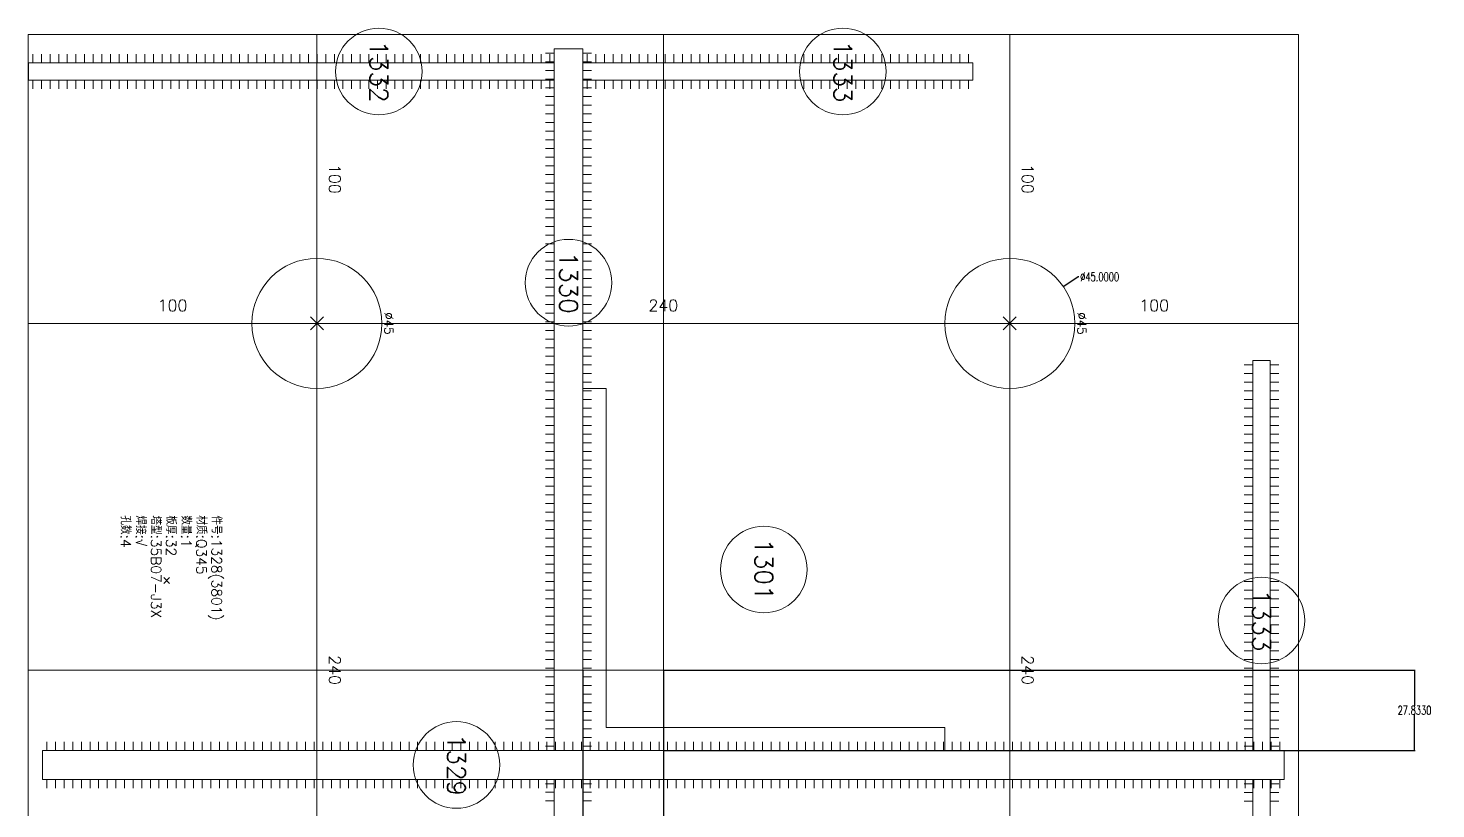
# Model space of a CAD drawing. Extents: x 442 to 930, y -85 to 442.
# Drawn here: x 442.2 to 929.7, y 172 to 442.2 of the extents above; entities that cross this region are included whole.
import ezdxf
from ezdxf.enums import TextEntityAlignment as Align

# ---------------------------------------------------------------- set-up
doc = ezdxf.new("R2010")
doc.units = 0
doc.header["$MEASUREMENT"] = 0
doc.layers.get('0').update_dxf_attribs({"linetype": 'CONTINUOUS', "lineweight": 25})
doc.layers.get('Defpoints').update_dxf_attribs({"linetype": 'CONTINUOUS'})
for name, color, linetype, lineweight in [('1', 7, 'CONTINUOUS', 25), ('2', 7, 'CONTINUOUS', 25), ('3', 7, 'CONTINUOUS', 25)]:
    doc.layers.add(name, color=color, linetype=linetype, lineweight=lineweight)
doc.styles.add('DimFont', font='simplex.shx', dxfattribs={"width": 0.8, "bigfont": 'gbhzfs.shx'})
doc.styles.get("Standard").update_dxf_attribs({"font": 'simplex.shx', "width": 0.7, "height": 3, "bigfont": 'gbhzfs.shx'})
doc.dimstyles.new('DHDxfDimStyleOpen30', dxfattribs={"dimtxt": 2.5, "dimasz": 2.5, "dimexe": 1.25, "dimexo": 0.625, "dimtad": 2, "dimtxsty": 'DimFont', "dimblk": 'OPEN30', "dimblk1": 'OPEN30', "dimblk2": 'OPEN30', "dimcen": 2.5, "dimadec": 0, "dimazin": 0, "dimtfac": 1, "dimtmove": 0, "dimatfit": 3, "dimfxl": 0, "dimarcsym": 0})

# ---------------------------------------------------------------- blocks, each defined once
blk = doc.blocks.new('*D6')
at = {"color": 0, "linetype": 'Continuous', "lineweight": -2}
for p, q in [((805.85, 356.13), (800.91, 352.77)), ((806.03, 356.13), (805.85, 356.13)), ((782.08, 340), (782.26, 340)), ((782.17, 339.91), (782.17, 340.09))]:
    blk.add_line(p, q, dxfattribs=at)
at = {"color": 0, "linetype": 'Continuous'}
blk.add_solid([(800.89, 352.79), (800.93, 352.74), (800.76, 352.67)], dxfattribs=at)
at = {"layer": 'Defpoints', "color": 0, "linetype": 'Continuous'}
for p in [(800.76, 352.67), (763.57, 327.33)]:
    blk.add_point(p, dxfattribs=at)
at = {"color": 0, "linetype": 'Continuous', "insert": (813.27, 356.13), "char_height": 3, "attachment_point": 5}
blk.add_mtext('\\A1;∅45.0000', dxfattribs=at)
blk = doc.blocks.new('*D7')
at = {"color": 0, "linetype": 'Continuous', "lineweight": -2}
for p, q in [((634.33, 219.94), (634.33, -83.36)), ((662.17, 219.94), (662.17, -83.36)), ((634.51, -83.18), (641.96, -83.18)), ((661.99, -83.18), (654.54, -83.18))]:
    blk.add_line(p, q, dxfattribs=at)
at = {"color": 0, "linetype": 'Continuous'}
for points in [[(634.51, -83.15), (634.51, -83.21), (634.33, -83.18)], [(661.99, -83.15), (661.99, -83.21), (662.17, -83.18)]]:
    blk.add_solid(points, dxfattribs=at)
at = {"layer": 'Defpoints', "color": 0, "linetype": 'Continuous'}
for p in [(634.33, 220), (662.17, 220), (662.17, -83.18)]:
    blk.add_point(p, dxfattribs=at)
at = {"color": 0, "linetype": 'Continuous', "insert": (648.25, -83.18), "char_height": 3, "attachment_point": 5}
blk.add_mtext('\\A1;27.8330', dxfattribs=at)
blk = doc.blocks.new('*D8')
at = {"color": 0, "linetype": 'Continuous', "lineweight": -2}
for p, q in [((662.23, 220), (922.52, 220)), ((922.34, 219.82), (922.34, 207.67)), ((922.34, 192.35), (922.34, 204.49)), ((662.23, 192.17), (922.52, 192.17))]:
    blk.add_line(p, q, dxfattribs=at)
at = {"color": 0, "linetype": 'Continuous'}
for points in [[(922.31, 219.82), (922.37, 219.82), (922.34, 220)], [(922.31, 192.35), (922.37, 192.35), (922.34, 192.17)]]:
    blk.add_solid(points, dxfattribs=at)
at = {"layer": 'Defpoints', "color": 0, "linetype": 'Continuous'}
for p in [(662.17, 220), (662.17, 192.17), (922.34, 192.17)]:
    blk.add_point(p, dxfattribs=at)
at = {"color": 0, "linetype": 'Continuous', "insert": (922.34, 206.08), "char_height": 3, "attachment_point": 5}
blk.add_mtext('\\A1;27.8330', dxfattribs=at)

msp = doc.modelspace()

# ---------------------------------------------------------------- linework, layer by layer
at = {"layer": '1', "color": 7, "linetype": 'Continuous', "lineweight": 18}
for p, q in [((882.16699, 440), (442.16699, 440)), ((442.16699, 440), (442.16699, 0)), ((882.16699, 0), (882.16699, 440))]:
    msp.add_line(p, q, dxfattribs=at)
at = {"layer": '1', "color": 1, "linetype": 'Continuous', "lineweight": 18}
for p, q in [((662.16699, 440), (662.16699, 0)), ((882.16699, 220), (442.16699, 220))]:
    msp.add_line(p, q, dxfattribs=at)
at = {"layer": '1', "color": 7, "linetype": 'Continuous', "lineweight": 13}
for p, q in [((539.91699, 342.25), (544.41699, 337.75)), ((539.91699, 337.75), (544.41699, 342.25)), ((779.91699, 342.25), (784.41699, 337.75)), ((779.91699, 337.75), (784.41699, 342.25))]:
    msp.add_line(p, q, dxfattribs=at)
for centre in [(542.16699, 340), (782.16699, 340)]:
    msp.add_circle(centre, 22.5, dxfattribs=at)
at = {"layer": '2', "color": 9, "linetype": 'Continuous', "lineweight": 13}
for p, q in [((542.16699, 0), (542.16699, 440)), ((782.16699, 0), (782.16699, 440)), ((442.16699, 340), (882.16699, 340))]:
    msp.add_line(p, q, dxfattribs=at)
at = {"layer": '2', "color": 7, "linetype": 'Continuous', "lineweight": 13}
for p, q in [((491.16699, 250), (489.16699, 252)), ((491.16699, 252), (489.16699, 250))]:
    msp.add_line(p, q, dxfattribs=at)
msp.add_circle((490.16699, 251), 0.1, dxfattribs=at)
at = {"layer": '3', "color": 7, "linetype": 'Continuous', "lineweight": 13}
for p, q in [((443.80132, 430.16699), (443.80132, 433.16699)), ((446.78493, 430.16699), (446.78493, 433.16699)), ((449.76853, 430.16699), (449.76853, 433.16699)), ((452.75214, 430.16699), (452.75214, 433.16699)), ((455.73575, 430.16699), (455.73575, 433.16699)), ((458.71935, 430.16699), (458.71935, 433.16699)), ((461.70296, 430.16699), (461.70296, 433.16699)), ((464.68657, 430.16699), (464.68657, 433.16699)), ((467.67017, 430.16699), (467.67017, 433.16699)), ((470.65378, 430.16699), (470.65378, 433.16699)), ((473.63739, 430.16699), (473.63739, 433.16699)), ((476.62099, 430.16699), (476.62099, 433.16699)), ((479.6046, 430.16699), (479.6046, 433.16699)), ((482.58821, 430.16699), (482.58821, 433.16699)), ((485.57181, 430.16699), (485.57181, 433.16699)), ((488.55542, 430.16699), (488.55542, 433.16699)), ((491.53903, 430.16699), (491.53903, 433.16699)), ((494.52263, 430.16699), (494.52263, 433.16699)), ((497.50624, 430.16699), (497.50624, 433.16699)), ((500.48984, 430.16699), (500.48984, 433.16699)), ((503.47345, 430.16699), (503.47345, 433.16699)), ((506.45706, 430.16699), (506.45706, 433.16699)), ((509.44066, 430.16699), (509.44066, 433.16699)), ((512.42427, 430.16699), (512.42427, 433.16699)), ((515.40788, 430.16699), (515.40788, 433.16699)), ((518.39148, 430.16699), (518.39148, 433.16699)), ((521.37509, 430.16699), (521.37509, 433.16699)), ((524.3587, 430.16699), (524.3587, 433.16699)), ((527.3423, 430.16699), (527.3423, 433.16699)), ((530.32591, 430.16699), (530.32591, 433.16699)), ((533.30952, 430.16699), (533.30952, 433.16699)), ((536.29312, 430.16699), (536.29312, 433.16699)), ((539.27673, 430.16699), (539.27673, 433.16699)), ((542.26034, 430.16699), (542.26034, 433.16699)), ((545.24394, 430.16699), (545.24394, 433.16699)), ((548.22755, 430.16699), (548.22755, 433.16699)), ((551.21116, 430.16699), (551.21116, 433.16699)), ((554.19476, 430.16699), (554.19476, 433.16699)), ((557.17837, 430.16699), (557.17837, 433.16699)), ((560.16198, 430.16699), (560.16198, 433.16699)), ((563.14558, 430.16699), (563.14558, 433.16699)), ((566.12919, 430.16699), (566.12919, 433.16699)), ((569.1128, 430.16699), (569.1128, 433.16699)), ((572.0964, 430.16699), (572.0964, 433.16699)), ((575.08001, 430.16699), (575.08001, 433.16699)), ((578.06362, 430.16699), (578.06362, 433.16699)), ((581.04722, 430.16699), (581.04722, 433.16699)), ((584.03083, 430.16699), (584.03083, 433.16699)), ((587.01444, 430.16699), (587.01444, 433.16699)), ((589.99804, 430.16699), (589.99804, 433.16699)), ((592.98165, 430.16699), (592.98165, 433.16699)), ((595.96525, 430.16699), (595.96525, 433.16699)), ((598.94886, 430.16699), (598.94886, 433.16699)), ((601.93247, 430.16699), (601.93247, 433.16699)), ((604.91607, 430.16699), (604.91607, 433.16699)), ((607.89968, 430.16699), (607.89968, 433.16699)), ((610.88329, 430.16699), (610.88329, 433.16699)), ((613.86689, 430.16699), (613.86689, 433.16699)), ((616.8505, 430.16699), (616.8505, 433.16699)), ((619.83411, 430.16699), (619.83411, 433.16699)), ((624.33399, 433.50133), (621.33399, 433.50133)), ((624.33399, 430.504), (621.33399, 430.504)), ((622.81771, 430.16699), (622.81771, 433.16699)), ((634.33399, 433.50133), (637.33399, 433.50133)), ((634.33399, 430.504), (637.33399, 430.504)), ((635.83399, 430.16699), (635.83399, 433.16699)), ((638.83399, 430.16699), (638.83399, 433.16699)), ((641.83399, 430.16699), (641.83399, 433.16699)), ((644.83399, 430.16699), (644.83399, 433.16699)), ((647.83399, 430.16699), (647.83399, 433.16699)), ((650.83399, 430.16699), (650.83399, 433.16699)), ((653.83399, 430.16699), (653.83399, 433.16699)), ((656.83399, 430.16699), (656.83399, 433.16699)), ((659.83399, 430.16699), (659.83399, 433.16699)), ((662.83399, 430.16699), (662.83399, 433.16699)), ((665.83399, 430.16699), (665.83399, 433.16699)), ((668.83399, 430.16699), (668.83399, 433.16699)), ((671.83399, 430.16699), (671.83399, 433.16699)), ((674.83399, 430.16699), (674.83399, 433.16699)), ((677.83399, 430.16699), (677.83399, 433.16699)), ((680.83399, 430.16699), (680.83399, 433.16699)), ((683.83399, 430.16699), (683.83399, 433.16699)), ((686.83399, 430.16699), (686.83399, 433.16699)), ((689.83399, 430.16699), (689.83399, 433.16699)), ((692.83399, 430.16699), (692.83399, 433.16699)), ((695.83399, 430.16699), (695.83399, 433.16699)), ((698.83399, 430.16699), (698.83399, 433.16699)), ((701.83399, 430.16699), (701.83399, 433.16699)), ((704.83399, 430.16699), (704.83399, 433.16699)), ((707.83399, 430.16699), (707.83399, 433.16699)), ((710.83399, 430.16699), (710.83399, 433.16699)), ((713.83399, 430.16699), (713.83399, 433.16699)), ((716.83399, 430.16699), (716.83399, 433.16699)), ((719.83399, 430.16699), (719.83399, 433.16699)), ((722.83399, 430.16699), (722.83399, 433.16699)), ((725.83399, 430.16699), (725.83399, 433.16699)), ((728.83399, 430.16699), (728.83399, 433.16699)), ((731.83399, 430.16699), (731.83399, 433.16699)), ((734.83399, 430.16699), (734.83399, 433.16699)), ((737.83399, 430.16699), (737.83399, 433.16699)), ((740.83399, 430.16699), (740.83399, 433.16699)), ((743.83399, 430.16699), (743.83399, 433.16699)), ((746.83399, 430.16699), (746.83399, 433.16699)), ((749.83399, 430.16699), (749.83399, 433.16699)), ((752.83399, 430.16699), (752.83399, 433.16699)), ((755.83399, 430.16699), (755.83399, 433.16699)), ((758.83399, 430.16699), (758.83399, 433.16699)), ((761.83399, 430.16699), (761.83399, 433.16699)), ((764.83399, 430.16699), (764.83399, 433.16699)), ((767.83399, 430.16699), (767.83399, 433.16699)), ((624.33399, 427.50666), (621.33399, 427.50666)), ((624.33399, 424.50933), (621.33399, 424.50933)), ((634.33399, 427.50666), (637.33399, 427.50666)), ((634.33399, 424.50933), (637.33399, 424.50933)), ((443.80132, 424.16699), (443.80132, 421.16699)), ((446.78493, 424.16699), (446.78493, 421.16699)), ((449.76853, 424.16699), (449.76853, 421.16699)), ((452.75214, 424.16699), (452.75214, 421.16699)), ((455.73575, 424.16699), (455.73575, 421.16699)), ((458.71935, 424.16699), (458.71935, 421.16699)), ((461.70296, 424.16699), (461.70296, 421.16699)), ((464.68657, 424.16699), (464.68657, 421.16699)), ((467.67017, 424.16699), (467.67017, 421.16699)), ((470.65378, 424.16699), (470.65378, 421.16699)), ((473.63739, 424.16699), (473.63739, 421.16699)), ((476.62099, 424.16699), (476.62099, 421.16699)), ((479.6046, 424.16699), (479.6046, 421.16699)), ((482.58821, 424.16699), (482.58821, 421.16699)), ((485.57181, 424.16699), (485.57181, 421.16699)), ((488.55542, 424.16699), (488.55542, 421.16699)), ((491.53903, 424.16699), (491.53903, 421.16699)), ((494.52263, 424.16699), (494.52263, 421.16699)), ((497.50624, 424.16699), (497.50624, 421.16699)), ((500.48984, 424.16699), (500.48984, 421.16699)), ((503.47345, 424.16699), (503.47345, 421.16699)), ((506.45706, 424.16699), (506.45706, 421.16699)), ((509.44066, 424.16699), (509.44066, 421.16699)), ((512.42427, 424.16699), (512.42427, 421.16699)), ((515.40788, 424.16699), (515.40788, 421.16699)), ((518.39148, 424.16699), (518.39148, 421.16699)), ((521.37509, 424.16699), (521.37509, 421.16699)), ((524.3587, 424.16699), (524.3587, 421.16699)), ((527.3423, 424.16699), (527.3423, 421.16699)), ((530.32591, 424.16699), (530.32591, 421.16699)), ((533.30952, 424.16699), (533.30952, 421.16699)), ((536.29312, 424.16699), (536.29312, 421.16699)), ((539.27673, 424.16699), (539.27673, 421.16699)), ((542.26034, 424.16699), (542.26034, 421.16699)), ((545.24394, 424.16699), (545.24394, 421.16699)), ((548.22755, 424.16699), (548.22755, 421.16699)), ((551.21116, 424.16699), (551.21116, 421.16699)), ((554.19476, 424.16699), (554.19476, 421.16699)), ((557.17837, 424.16699), (557.17837, 421.16699)), ((560.16198, 424.16699), (560.16198, 421.16699)), ((563.14558, 424.16699), (563.14558, 421.16699)), ((566.12919, 424.16699), (566.12919, 421.16699)), ((569.1128, 424.16699), (569.1128, 421.16699)), ((572.0964, 424.16699), (572.0964, 421.16699)), ((575.08001, 424.16699), (575.08001, 421.16699)), ((578.06362, 424.16699), (578.06362, 421.16699)), ((581.04722, 424.16699), (581.04722, 421.16699)), ((584.03083, 424.16699), (584.03083, 421.16699)), ((587.01444, 424.16699), (587.01444, 421.16699)), ((589.99804, 424.16699), (589.99804, 421.16699)), ((592.98165, 424.16699), (592.98165, 421.16699)), ((595.96525, 424.16699), (595.96525, 421.16699)), ((598.94886, 424.16699), (598.94886, 421.16699)), ((601.93247, 424.16699), (601.93247, 421.16699)), ((604.91607, 424.16699), (604.91607, 421.16699)), ((607.89968, 424.16699), (607.89968, 421.16699)), ((610.88329, 424.16699), (610.88329, 421.16699)), ((613.86689, 424.16699), (613.86689, 421.16699)), ((616.8505, 424.16699), (616.8505, 421.16699)), ((619.83411, 424.16699), (619.83411, 421.16699)), ((624.33399, 421.51199), (621.33399, 421.51199)), ((622.81771, 424.16699), (622.81771, 421.16699)), ((634.33399, 421.51199), (637.33399, 421.51199)), ((635.83399, 424.16699), (635.83399, 421.16699)), ((638.83399, 424.16699), (638.83399, 421.16699)), ((641.83399, 424.16699), (641.83399, 421.16699)), ((644.83399, 424.16699), (644.83399, 421.16699)), ((647.83399, 424.16699), (647.83399, 421.16699)), ((650.83399, 424.16699), (650.83399, 421.16699)), ((653.83399, 424.16699), (653.83399, 421.16699)), ((656.83399, 424.16699), (656.83399, 421.16699)), ((659.83399, 424.16699), (659.83399, 421.16699)), ((662.83399, 424.16699), (662.83399, 421.16699)), ((665.83399, 424.16699), (665.83399, 421.16699)), ((668.83399, 424.16699), (668.83399, 421.16699)), ((671.83399, 424.16699), (671.83399, 421.16699)), ((674.83399, 424.16699), (674.83399, 421.16699)), ((677.83399, 424.16699), (677.83399, 421.16699)), ((680.83399, 424.16699), (680.83399, 421.16699)), ((683.83399, 424.16699), (683.83399, 421.16699)), ((686.83399, 424.16699), (686.83399, 421.16699)), ((689.83399, 424.16699), (689.83399, 421.16699)), ((692.83399, 424.16699), (692.83399, 421.16699)), ((695.83399, 424.16699), (695.83399, 421.16699)), ((698.83399, 424.16699), (698.83399, 421.16699)), ((701.83399, 424.16699), (701.83399, 421.16699)), ((704.83399, 424.16699), (704.83399, 421.16699)), ((707.83399, 424.16699), (707.83399, 421.16699)), ((710.83399, 424.16699), (710.83399, 421.16699)), ((713.83399, 424.16699), (713.83399, 421.16699)), ((716.83399, 424.16699), (716.83399, 421.16699)), ((719.83399, 424.16699), (719.83399, 421.16699)), ((722.83399, 424.16699), (722.83399, 421.16699)), ((725.83399, 424.16699), (725.83399, 421.16699)), ((728.83399, 424.16699), (728.83399, 421.16699)), ((731.83399, 424.16699), (731.83399, 421.16699)), ((734.83399, 424.16699), (734.83399, 421.16699)), ((737.83399, 424.16699), (737.83399, 421.16699)), ((740.83399, 424.16699), (740.83399, 421.16699)), ((743.83399, 424.16699), (743.83399, 421.16699)), ((746.83399, 424.16699), (746.83399, 421.16699)), ((749.83399, 424.16699), (749.83399, 421.16699)), ((752.83399, 424.16699), (752.83399, 421.16699)), ((755.83399, 424.16699), (755.83399, 421.16699)), ((758.83399, 424.16699), (758.83399, 421.16699)), ((761.83399, 424.16699), (761.83399, 421.16699)), ((764.83399, 424.16699), (764.83399, 421.16699)), ((767.83399, 424.16699), (767.83399, 421.16699)), ((624.33399, 418.51466), (621.33399, 418.51466)), ((624.33399, 415.51732), (621.33399, 415.51732)), ((634.33399, 418.51466), (637.33399, 418.51466)), ((634.33399, 415.51732), (637.33399, 415.51732)), ((624.33399, 412.51999), (621.33399, 412.51999)), ((634.33399, 412.51999), (637.33399, 412.51999)), ((624.33399, 409.52265), (621.33399, 409.52265)), ((624.33399, 406.52532), (621.33399, 406.52532)), ((634.33399, 409.52265), (637.33399, 409.52265)), ((634.33399, 406.52532), (637.33399, 406.52532)), ((624.33399, 403.52798), (621.33399, 403.52798)), ((624.33399, 400.53065), (621.33399, 400.53065)), ((634.33399, 403.52798), (637.33399, 403.52798)), ((634.33399, 400.53065), (637.33399, 400.53065)), ((624.33399, 397.53331), (621.33399, 397.53331)), ((634.33399, 397.53331), (637.33399, 397.53331)), ((624.33399, 394.53598), (621.33399, 394.53598)), ((624.33399, 391.53864), (621.33399, 391.53864)), ((634.33399, 394.53598), (637.33399, 394.53598)), ((634.33399, 391.53864), (637.33399, 391.53864)), ((624.33399, 388.54131), (621.33399, 388.54131)), ((624.33399, 385.54397), (621.33399, 385.54397)), ((634.33399, 388.54131), (637.33399, 388.54131)), ((634.33399, 385.54397), (637.33399, 385.54397)), ((624.33399, 382.54664), (621.33399, 382.54664)), ((634.33399, 382.54664), (637.33399, 382.54664)), ((624.33399, 379.54931), (621.33399, 379.54931)), ((624.33399, 376.55197), (621.33399, 376.55197)), ((634.33399, 379.54931), (637.33399, 379.54931)), ((634.33399, 376.55197), (637.33399, 376.55197)), ((624.33399, 373.55464), (621.33399, 373.55464)), ((624.33399, 370.5573), (621.33399, 370.5573)), ((634.33399, 373.55464), (637.33399, 373.55464)), ((634.33399, 370.5573), (637.33399, 370.5573)), ((624.33399, 367.55997), (621.33399, 367.55997)), ((634.33399, 367.55997), (637.33399, 367.55997)), ((624.33399, 364.56263), (621.33399, 364.56263)), ((624.33399, 361.5653), (621.33399, 361.5653)), ((634.33399, 364.56263), (637.33399, 364.56263)), ((634.33399, 361.5653), (637.33399, 361.5653)), ((624.33399, 358.56796), (621.33399, 358.56796)), ((634.33399, 358.56796), (637.33399, 358.56796)), ((624.33399, 355.57063), (621.33399, 355.57063)), ((624.33399, 352.57329), (621.33399, 352.57329)), ((634.33399, 355.57063), (637.33399, 355.57063)), ((634.33399, 352.57329), (637.33399, 352.57329)), ((624.33399, 349.57596), (621.33399, 349.57596)), ((624.33399, 346.57862), (621.33399, 346.57862)), ((634.33399, 349.57596), (637.33399, 349.57596)), ((634.33399, 346.57862), (637.33399, 346.57862)), ((624.33399, 343.58129), (621.33399, 343.58129)), ((634.33399, 343.58129), (637.33399, 343.58129)), ((624.33399, 340.58395), (621.33399, 340.58395)), ((624.33399, 337.58662), (621.33399, 337.58662)), ((634.33399, 340.58395), (637.33399, 340.58395)), ((634.33399, 337.58662), (637.33399, 337.58662)), ((624.33399, 334.58928), (621.33399, 334.58928)), ((624.33399, 331.59195), (621.33399, 331.59195)), ((634.33399, 334.58928), (637.33399, 334.58928)), ((634.33399, 331.59195), (637.33399, 331.59195)), ((624.33399, 328.59461), (621.33399, 328.59461)), ((634.33399, 328.59461), (637.33399, 328.59461)), ((624.33399, 325.59728), (621.33399, 325.59728)), ((624.33399, 322.59994), (621.33399, 322.59994)), ((634.33399, 325.59728), (637.33399, 325.59728)), ((634.33399, 322.59994), (637.33399, 322.59994)), ((866.33399, 325.66699), (863.33399, 325.66699)), ((866.33399, 322.66699), (863.33399, 322.66699)), ((872.33399, 325.66699), (875.33399, 325.66699)), ((872.33399, 322.66699), (875.33399, 322.66699)), ((624.33399, 319.60261), (621.33399, 319.60261)), ((634.33399, 319.60261), (637.33399, 319.60261)), ((866.33399, 319.66699), (863.33399, 319.66699)), ((872.33399, 319.66699), (875.33399, 319.66699)), ((624.33399, 316.60527), (621.33399, 316.60527)), ((624.33399, 313.60794), (621.33399, 313.60794)), ((634.33399, 316.60527), (637.33399, 316.60527)), ((634.33399, 313.60794), (637.33399, 313.60794)), ((866.33399, 316.66699), (863.33399, 316.66699)), ((866.33399, 313.66699), (863.33399, 313.66699)), ((872.33399, 316.66699), (875.33399, 316.66699)), ((872.33399, 313.66699), (875.33399, 313.66699)), ((624.33399, 310.6106), (621.33399, 310.6106)), ((624.33399, 307.61327), (621.33399, 307.61327)), ((634.33399, 310.6106), (637.33399, 310.6106)), ((634.33399, 307.61327), (637.33399, 307.61327)), ((866.33399, 310.66699), (863.33399, 310.66699)), ((866.33399, 307.66699), (863.33399, 307.66699)), ((872.33399, 310.66699), (875.33399, 310.66699)), ((872.33399, 307.66699), (875.33399, 307.66699)), ((624.33399, 304.61593), (621.33399, 304.61593)), ((634.33399, 304.61593), (637.33399, 304.61593)), ((866.33399, 304.66699), (863.33399, 304.66699)), ((872.33399, 304.66699), (875.33399, 304.66699)), ((624.33399, 301.6186), (621.33399, 301.6186)), ((624.33399, 298.62126), (621.33399, 298.62126)), ((634.33399, 301.6186), (637.33399, 301.6186)), ((634.33399, 298.62126), (637.33399, 298.62126)), ((866.33399, 301.66699), (863.33399, 301.66699)), ((866.33399, 298.66699), (863.33399, 298.66699)), ((872.33399, 301.66699), (875.33399, 301.66699)), ((872.33399, 298.66699), (875.33399, 298.66699)), ((624.33399, 295.62393), (621.33399, 295.62393)), ((624.33399, 292.62659), (621.33399, 292.62659)), ((634.33399, 295.62393), (637.33399, 295.62393)), ((634.33399, 292.62659), (637.33399, 292.62659)), ((866.33399, 295.66699), (863.33399, 295.66699)), ((866.33399, 292.66699), (863.33399, 292.66699)), ((872.33399, 295.66699), (875.33399, 295.66699)), ((872.33399, 292.66699), (875.33399, 292.66699)), ((624.33399, 289.62926), (621.33399, 289.62926)), ((634.33399, 289.62926), (637.33399, 289.62926)), ((866.33399, 289.66699), (863.33399, 289.66699)), ((872.33399, 289.66699), (875.33399, 289.66699)), ((624.33399, 286.63192), (621.33399, 286.63192)), ((624.33399, 283.63459), (621.33399, 283.63459)), ((634.33399, 286.63192), (637.33399, 286.63192)), ((634.33399, 283.63459), (637.33399, 283.63459)), ((866.33399, 286.66699), (863.33399, 286.66699)), ((866.33399, 283.66699), (863.33399, 283.66699)), ((872.33399, 286.66699), (875.33399, 286.66699)), ((872.33399, 283.66699), (875.33399, 283.66699)), ((624.33399, 280.63726), (621.33399, 280.63726)), ((634.33399, 280.63726), (637.33399, 280.63726)), ((866.33399, 280.66699), (863.33399, 280.66699)), ((872.33399, 280.66699), (875.33399, 280.66699)), ((624.33399, 277.63992), (621.33399, 277.63992)), ((624.33399, 274.64259), (621.33399, 274.64259)), ((634.33399, 277.63992), (637.33399, 277.63992)), ((634.33399, 274.64259), (637.33399, 274.64259)), ((866.33399, 277.66699), (863.33399, 277.66699)), ((866.33399, 274.66699), (863.33399, 274.66699)), ((872.33399, 277.66699), (875.33399, 277.66699)), ((872.33399, 274.66699), (875.33399, 274.66699)), ((624.33399, 271.64525), (621.33399, 271.64525)), ((624.33399, 268.64792), (621.33399, 268.64792)), ((634.33399, 271.64525), (637.33399, 271.64525)), ((634.33399, 268.64792), (637.33399, 268.64792)), ((866.33399, 271.66699), (863.33399, 271.66699)), ((866.33399, 268.66699), (863.33399, 268.66699)), ((872.33399, 271.66699), (875.33399, 271.66699)), ((872.33399, 268.66699), (875.33399, 268.66699)), ((624.33399, 265.65058), (621.33399, 265.65058)), ((634.33399, 265.65058), (637.33399, 265.65058)), ((866.33399, 265.66699), (863.33399, 265.66699)), ((872.33399, 265.66699), (875.33399, 265.66699)), ((624.33399, 262.65325), (621.33399, 262.65325)), ((624.33399, 259.65591), (621.33399, 259.65591)), ((634.33399, 262.65325), (637.33399, 262.65325)), ((634.33399, 259.65591), (637.33399, 259.65591)), ((866.33399, 262.66699), (863.33399, 262.66699)), ((866.33399, 259.66699), (863.33399, 259.66699)), ((872.33399, 262.66699), (875.33399, 262.66699)), ((872.33399, 259.66699), (875.33399, 259.66699)), ((624.33399, 256.65858), (621.33399, 256.65858)), ((624.33399, 253.66124), (621.33399, 253.66124)), ((634.33399, 256.65858), (637.33399, 256.65858)), ((634.33399, 253.66124), (637.33399, 253.66124)), ((866.33399, 256.66699), (863.33399, 256.66699)), ((866.33399, 253.66699), (863.33399, 253.66699)), ((872.33399, 256.66699), (875.33399, 256.66699)), ((872.33399, 253.66699), (875.33399, 253.66699)), ((624.33399, 250.66391), (621.33399, 250.66391)), ((634.33399, 250.66391), (637.33399, 250.66391)), ((866.33399, 250.66699), (863.33399, 250.66699)), ((872.33399, 250.66699), (875.33399, 250.66699)), ((624.33399, 247.66657), (621.33399, 247.66657)), ((624.33399, 244.66924), (621.33399, 244.66924)), ((634.33399, 247.66657), (637.33399, 247.66657)), ((634.33399, 244.66924), (637.33399, 244.66924)), ((866.33399, 247.66699), (863.33399, 247.66699)), ((866.33399, 244.66699), (863.33399, 244.66699)), ((872.33399, 247.66699), (875.33399, 247.66699)), ((872.33399, 244.66699), (875.33399, 244.66699)), ((624.33399, 241.6719), (621.33399, 241.6719)), ((634.33399, 241.6719), (637.33399, 241.6719)), ((866.33399, 241.66699), (863.33399, 241.66699)), ((872.33399, 241.66699), (875.33399, 241.66699)), ((624.33399, 238.67457), (621.33399, 238.67457)), ((624.33399, 235.67723), (621.33399, 235.67723)), ((634.33399, 238.67457), (637.33399, 238.67457)), ((634.33399, 235.67723), (637.33399, 235.67723)), ((866.33399, 238.66699), (863.33399, 238.66699)), ((866.33399, 235.66699), (863.33399, 235.66699)), ((872.33399, 238.66699), (875.33399, 238.66699)), ((872.33399, 235.66699), (875.33399, 235.66699)), ((624.33399, 232.6799), (621.33399, 232.6799)), ((624.33399, 229.68256), (621.33399, 229.68256)), ((634.33399, 232.6799), (637.33399, 232.6799)), ((634.33399, 229.68256), (637.33399, 229.68256)), ((866.33399, 232.66699), (863.33399, 232.66699)), ((866.33399, 229.66699), (863.33399, 229.66699)), ((872.33399, 232.66699), (875.33399, 232.66699)), ((872.33399, 229.66699), (875.33399, 229.66699)), ((624.33399, 226.68523), (621.33399, 226.68523)), ((634.33399, 226.68523), (637.33399, 226.68523)), ((866.33399, 226.66699), (863.33399, 226.66699)), ((872.33399, 226.66699), (875.33399, 226.66699)), ((624.33399, 223.68789), (621.33399, 223.68789)), ((624.33399, 220.69056), (621.33399, 220.69056)), ((634.33399, 223.68789), (637.33399, 223.68789)), ((634.33399, 220.69056), (637.33399, 220.69056)), ((866.33399, 223.66699), (863.33399, 223.66699)), ((866.33399, 220.66699), (863.33399, 220.66699)), ((872.33399, 223.66699), (875.33399, 223.66699)), ((872.33399, 220.66699), (875.33399, 220.66699)), ((624.33399, 217.69322), (621.33399, 217.69322)), ((624.33399, 214.69589), (621.33399, 214.69589)), ((634.33399, 217.69322), (637.33399, 217.69322)), ((634.33399, 214.69589), (637.33399, 214.69589)), ((866.33399, 217.66699), (863.33399, 217.66699)), ((866.33399, 214.66699), (863.33399, 214.66699)), ((872.33399, 217.66699), (875.33399, 217.66699)), ((872.33399, 214.66699), (875.33399, 214.66699)), ((624.33399, 211.69855), (621.33399, 211.69855)), ((634.33399, 211.69855), (637.33399, 211.69855)), ((866.33399, 211.66699), (863.33399, 211.66699)), ((872.33399, 211.66699), (875.33399, 211.66699)), ((624.33399, 208.70122), (621.33399, 208.70122)), ((624.33399, 205.70388), (621.33399, 205.70388)), ((634.33399, 208.70122), (637.33399, 208.70122)), ((634.33399, 205.70388), (637.33399, 205.70388)), ((866.33399, 208.66699), (863.33399, 208.66699)), ((866.33399, 205.66699), (863.33399, 205.66699)), ((872.33399, 208.66699), (875.33399, 208.66699)), ((872.33399, 205.66699), (875.33399, 205.66699)), ((624.33399, 202.70655), (621.33399, 202.70655)), ((634.33399, 202.70655), (637.33399, 202.70655)), ((866.33399, 202.66699), (863.33399, 202.66699)), ((872.33399, 202.66699), (875.33399, 202.66699)), ((448.66005, 192.16699), (448.66005, 195.16699)), ((451.64616, 192.16699), (451.64616, 195.16699)), ((454.63227, 192.16699), (454.63227, 195.16699)), ((457.61838, 192.16699), (457.61838, 195.16699)), ((460.60449, 192.16699), (460.60449, 195.16699)), ((463.59061, 192.16699), (463.59061, 195.16699)), ((466.57672, 192.16699), (466.57672, 195.16699)), ((469.56283, 192.16699), (469.56283, 195.16699)), ((472.54894, 192.16699), (472.54894, 195.16699)), ((475.53505, 192.16699), (475.53505, 195.16699)), ((478.52116, 192.16699), (478.52116, 195.16699)), ((481.50727, 192.16699), (481.50727, 195.16699)), ((484.49338, 192.16699), (484.49338, 195.16699)), ((487.47949, 192.16699), (487.47949, 195.16699)), ((490.46561, 192.16699), (490.46561, 195.16699)), ((493.45172, 192.16699), (493.45172, 195.16699)), ((496.43783, 192.16699), (496.43783, 195.16699)), ((499.42394, 192.16699), (499.42394, 195.16699)), ((502.41005, 192.16699), (502.41005, 195.16699)), ((505.39616, 192.16699), (505.39616, 195.16699)), ((508.38227, 192.16699), (508.38227, 195.16699)), ((511.36838, 192.16699), (511.36838, 195.16699)), ((514.35449, 192.16699), (514.35449, 195.16699)), ((517.34061, 192.16699), (517.34061, 195.16699)), ((520.32672, 192.16699), (520.32672, 195.16699)), ((523.31283, 192.16699), (523.31283, 195.16699)), ((526.29894, 192.16699), (526.29894, 195.16699)), ((529.28505, 192.16699), (529.28505, 195.16699)), ((532.27116, 192.16699), (532.27116, 195.16699)), ((535.25727, 192.16699), (535.25727, 195.16699)), ((538.24338, 192.16699), (538.24338, 195.16699)), ((541.22949, 192.16699), (541.22949, 195.16699)), ((544.21561, 192.16699), (544.21561, 195.16699)), ((547.20172, 192.16699), (547.20172, 195.16699)), ((550.18783, 192.16699), (550.18783, 195.16699)), ((553.17394, 192.16699), (553.17394, 195.16699)), ((556.16005, 192.16699), (556.16005, 195.16699)), ((559.14616, 192.16699), (559.14616, 195.16699)), ((562.13227, 192.16699), (562.13227, 195.16699)), ((565.11838, 192.16699), (565.11838, 195.16699)), ((568.10449, 192.16699), (568.10449, 195.16699)), ((571.09061, 192.16699), (571.09061, 195.16699)), ((574.07672, 192.16699), (574.07672, 195.16699)), ((577.06283, 192.16699), (577.06283, 195.16699)), ((580.04894, 192.16699), (580.04894, 195.16699)), ((583.03505, 192.16699), (583.03505, 195.16699)), ((586.02116, 192.16699), (586.02116, 195.16699)), ((589.00727, 192.16699), (589.00727, 195.16699)), ((591.99338, 192.16699), (591.99338, 195.16699)), ((594.97949, 192.16699), (594.97949, 195.16699)), ((597.96561, 192.16699), (597.96561, 195.16699)), ((600.95172, 192.16699), (600.95172, 195.16699)), ((603.93783, 192.16699), (603.93783, 195.16699)), ((606.92394, 192.16699), (606.92394, 195.16699)), ((609.91005, 192.16699), (609.91005, 195.16699)), ((612.89616, 192.16699), (612.89616, 195.16699)), ((615.88227, 192.16699), (615.88227, 195.16699)), ((618.86838, 192.16699), (618.86838, 195.16699)), ((624.33399, 199.70921), (621.33399, 199.70921)), ((624.33399, 196.71188), (621.33399, 196.71188)), ((621.85449, 192.16699), (621.85449, 195.16699)), ((624.84061, 192.16699), (624.84061, 195.16699)), ((627.82672, 192.16699), (627.82672, 195.16699)), ((630.81283, 192.16699), (630.81283, 195.16699)), ((633.79894, 192.16699), (633.79894, 195.16699)), ((634.33399, 199.70921), (637.33399, 199.70921)), ((634.33399, 196.71188), (637.33399, 196.71188)), ((636.78505, 192.16699), (636.78505, 195.16699)), ((639.77116, 192.16699), (639.77116, 195.16699)), ((642.75727, 192.16699), (642.75727, 195.16699)), ((645.74338, 192.16699), (645.74338, 195.16699)), ((648.72949, 192.16699), (648.72949, 195.16699)), ((651.71561, 192.16699), (651.71561, 195.16699)), ((654.70172, 192.16699), (654.70172, 195.16699)), ((657.68783, 192.16699), (657.68783, 195.16699)), ((660.67394, 192.16699), (660.67394, 195.16699)), ((663.66005, 192.16699), (663.66005, 195.16699)), ((666.64616, 192.16699), (666.64616, 195.16699)), ((669.63227, 192.16699), (669.63227, 195.16699)), ((672.61838, 192.16699), (672.61838, 195.16699)), ((675.60449, 192.16699), (675.60449, 195.16699)), ((678.59061, 192.16699), (678.59061, 195.16699)), ((681.57672, 192.16699), (681.57672, 195.16699)), ((684.56283, 192.16699), (684.56283, 195.16699)), ((687.54894, 192.16699), (687.54894, 195.16699)), ((690.53505, 192.16699), (690.53505, 195.16699)), ((693.52116, 192.16699), (693.52116, 195.16699)), ((696.50727, 192.16699), (696.50727, 195.16699)), ((699.49338, 192.16699), (699.49338, 195.16699)), ((702.47949, 192.16699), (702.47949, 195.16699)), ((705.46561, 192.16699), (705.46561, 195.16699)), ((708.45172, 192.16699), (708.45172, 195.16699)), ((711.43783, 192.16699), (711.43783, 195.16699)), ((714.42394, 192.16699), (714.42394, 195.16699)), ((717.41005, 192.16699), (717.41005, 195.16699)), ((720.39616, 192.16699), (720.39616, 195.16699)), ((723.38227, 192.16699), (723.38227, 195.16699)), ((726.36838, 192.16699), (726.36838, 195.16699)), ((729.35449, 192.16699), (729.35449, 195.16699)), ((732.34061, 192.16699), (732.34061, 195.16699)), ((735.32672, 192.16699), (735.32672, 195.16699)), ((738.31283, 192.16699), (738.31283, 195.16699)), ((741.29894, 192.16699), (741.29894, 195.16699)), ((744.28505, 192.16699), (744.28505, 195.16699)), ((747.27116, 192.16699), (747.27116, 195.16699)), ((750.25727, 192.16699), (750.25727, 195.16699)), ((753.24338, 192.16699), (753.24338, 195.16699)), ((756.22949, 192.16699), (756.22949, 195.16699)), ((759.21561, 192.16699), (759.21561, 195.16699)), ((762.20172, 192.16699), (762.20172, 195.16699)), ((765.18783, 192.16699), (765.18783, 195.16699)), ((768.17394, 192.16699), (768.17394, 195.16699)), ((771.16005, 192.16699), (771.16005, 195.16699)), ((774.14616, 192.16699), (774.14616, 195.16699)), ((777.13227, 192.16699), (777.13227, 195.16699)), ((780.11838, 192.16699), (780.11838, 195.16699)), ((783.10449, 192.16699), (783.10449, 195.16699)), ((786.09061, 192.16699), (786.09061, 195.16699)), ((789.07672, 192.16699), (789.07672, 195.16699)), ((792.06283, 192.16699), (792.06283, 195.16699)), ((795.04894, 192.16699), (795.04894, 195.16699)), ((798.03505, 192.16699), (798.03505, 195.16699)), ((801.02116, 192.16699), (801.02116, 195.16699)), ((804.00727, 192.16699), (804.00727, 195.16699)), ((806.99338, 192.16699), (806.99338, 195.16699)), ((809.97949, 192.16699), (809.97949, 195.16699)), ((812.96561, 192.16699), (812.96561, 195.16699)), ((815.95172, 192.16699), (815.95172, 195.16699)), ((818.93783, 192.16699), (818.93783, 195.16699)), ((821.92394, 192.16699), (821.92394, 195.16699)), ((824.91005, 192.16699), (824.91005, 195.16699)), ((827.89616, 192.16699), (827.89616, 195.16699)), ((830.88227, 192.16699), (830.88227, 195.16699)), ((833.86838, 192.16699), (833.86838, 195.16699)), ((836.85449, 192.16699), (836.85449, 195.16699)), ((839.84061, 192.16699), (839.84061, 195.16699)), ((842.82672, 192.16699), (842.82672, 195.16699)), ((845.81283, 192.16699), (845.81283, 195.16699)), ((848.79894, 192.16699), (848.79894, 195.16699)), ((851.78505, 192.16699), (851.78505, 195.16699)), ((854.77116, 192.16699), (854.77116, 195.16699)), ((857.75727, 192.16699), (857.75727, 195.16699)), ((860.74338, 192.16699), (860.74338, 195.16699)), ((866.33399, 199.66699), (863.33399, 199.66699)), ((866.33399, 196.66699), (863.33399, 196.66699)), ((863.72949, 192.16699), (863.72949, 195.16699)), ((866.71561, 192.16699), (866.71561, 195.16699)), ((869.70172, 192.16699), (869.70172, 195.16699)), ((872.33399, 199.66699), (875.33399, 199.66699)), ((872.33399, 196.66699), (875.33399, 196.66699)), ((872.68783, 192.16699), (872.68783, 195.16699)), ((875.67394, 192.16699), (875.67394, 195.16699)), ((624.33399, 193.71454), (621.33399, 193.71454)), ((634.33399, 193.71454), (637.33399, 193.71454)), ((866.33399, 193.66699), (863.33399, 193.66699)), ((872.33399, 193.66699), (875.33399, 193.66699)), ((448.66005, 182.16699), (448.66005, 179.16699)), ((451.64616, 182.16699), (451.64616, 179.16699)), ((454.63227, 182.16699), (454.63227, 179.16699)), ((457.61838, 182.16699), (457.61838, 179.16699)), ((460.60449, 182.16699), (460.60449, 179.16699)), ((463.59061, 182.16699), (463.59061, 179.16699)), ((466.57672, 182.16699), (466.57672, 179.16699)), ((469.56283, 182.16699), (469.56283, 179.16699)), ((472.54894, 182.16699), (472.54894, 179.16699)), ((475.53505, 182.16699), (475.53505, 179.16699)), ((478.52116, 182.16699), (478.52116, 179.16699)), ((481.50727, 182.16699), (481.50727, 179.16699)), ((484.49338, 182.16699), (484.49338, 179.16699)), ((487.47949, 182.16699), (487.47949, 179.16699)), ((490.46561, 182.16699), (490.46561, 179.16699)), ((493.45172, 182.16699), (493.45172, 179.16699)), ((496.43783, 182.16699), (496.43783, 179.16699)), ((499.42394, 182.16699), (499.42394, 179.16699)), ((502.41005, 182.16699), (502.41005, 179.16699)), ((505.39616, 182.16699), (505.39616, 179.16699)), ((508.38227, 182.16699), (508.38227, 179.16699)), ((511.36838, 182.16699), (511.36838, 179.16699)), ((514.35449, 182.16699), (514.35449, 179.16699)), ((517.34061, 182.16699), (517.34061, 179.16699)), ((520.32672, 182.16699), (520.32672, 179.16699)), ((523.31283, 182.16699), (523.31283, 179.16699)), ((526.29894, 182.16699), (526.29894, 179.16699)), ((529.28505, 182.16699), (529.28505, 179.16699)), ((532.27116, 182.16699), (532.27116, 179.16699)), ((535.25727, 182.16699), (535.25727, 179.16699)), ((538.24338, 182.16699), (538.24338, 179.16699)), ((541.22949, 182.16699), (541.22949, 179.16699)), ((544.21561, 182.16699), (544.21561, 179.16699)), ((547.20172, 182.16699), (547.20172, 179.16699)), ((550.18783, 182.16699), (550.18783, 179.16699)), ((553.17394, 182.16699), (553.17394, 179.16699)), ((556.16005, 182.16699), (556.16005, 179.16699)), ((559.14616, 182.16699), (559.14616, 179.16699)), ((562.13227, 182.16699), (562.13227, 179.16699)), ((565.11838, 182.16699), (565.11838, 179.16699)), ((568.10449, 182.16699), (568.10449, 179.16699)), ((571.09061, 182.16699), (571.09061, 179.16699)), ((574.07672, 182.16699), (574.07672, 179.16699)), ((577.06283, 182.16699), (577.06283, 179.16699)), ((580.04894, 182.16699), (580.04894, 179.16699)), ((583.03505, 182.16699), (583.03505, 179.16699)), ((586.02116, 182.16699), (586.02116, 179.16699)), ((589.00727, 182.16699), (589.00727, 179.16699)), ((591.99338, 182.16699), (591.99338, 179.16699)), ((594.97949, 182.16699), (594.97949, 179.16699)), ((597.96561, 182.16699), (597.96561, 179.16699)), ((600.95172, 182.16699), (600.95172, 179.16699)), ((603.93783, 182.16699), (603.93783, 179.16699)), ((606.92394, 182.16699), (606.92394, 179.16699)), ((609.91005, 182.16699), (609.91005, 179.16699)), ((612.89616, 182.16699), (612.89616, 179.16699)), ((615.88227, 182.16699), (615.88227, 179.16699)), ((618.86838, 182.16699), (618.86838, 179.16699)), ((624.33399, 180.66634), (621.33399, 180.66634)), ((621.85449, 182.16699), (621.85449, 179.16699)), ((624.84061, 182.16699), (624.84061, 179.16699)), ((627.82672, 182.16699), (627.82672, 179.16699)), ((630.81283, 182.16699), (630.81283, 179.16699)), ((633.79894, 182.16699), (633.79894, 179.16699)), ((634.33399, 180.66634), (637.33399, 180.66634)), ((636.78505, 182.16699), (636.78505, 179.16699)), ((639.77116, 182.16699), (639.77116, 179.16699)), ((642.75727, 182.16699), (642.75727, 179.16699)), ((645.74338, 182.16699), (645.74338, 179.16699)), ((648.72949, 182.16699), (648.72949, 179.16699)), ((651.71561, 182.16699), (651.71561, 179.16699)), ((654.70172, 182.16699), (654.70172, 179.16699)), ((657.68783, 182.16699), (657.68783, 179.16699)), ((660.67394, 182.16699), (660.67394, 179.16699)), ((663.66005, 182.16699), (663.66005, 179.16699)), ((666.64616, 182.16699), (666.64616, 179.16699)), ((669.63227, 182.16699), (669.63227, 179.16699)), ((672.61838, 182.16699), (672.61838, 179.16699)), ((675.60449, 182.16699), (675.60449, 179.16699)), ((678.59061, 182.16699), (678.59061, 179.16699)), ((681.57672, 182.16699), (681.57672, 179.16699)), ((684.56283, 182.16699), (684.56283, 179.16699)), ((687.54894, 182.16699), (687.54894, 179.16699)), ((690.53505, 182.16699), (690.53505, 179.16699)), ((693.52116, 182.16699), (693.52116, 179.16699)), ((696.50727, 182.16699), (696.50727, 179.16699)), ((699.49338, 182.16699), (699.49338, 179.16699)), ((702.47949, 182.16699), (702.47949, 179.16699)), ((705.46561, 182.16699), (705.46561, 179.16699)), ((708.45172, 182.16699), (708.45172, 179.16699)), ((711.43783, 182.16699), (711.43783, 179.16699)), ((714.42394, 182.16699), (714.42394, 179.16699)), ((717.41005, 182.16699), (717.41005, 179.16699)), ((720.39616, 182.16699), (720.39616, 179.16699)), ((723.38227, 182.16699), (723.38227, 179.16699)), ((726.36838, 182.16699), (726.36838, 179.16699)), ((729.35449, 182.16699), (729.35449, 179.16699)), ((732.34061, 182.16699), (732.34061, 179.16699)), ((735.32672, 182.16699), (735.32672, 179.16699)), ((738.31283, 182.16699), (738.31283, 179.16699)), ((741.29894, 182.16699), (741.29894, 179.16699)), ((744.28505, 182.16699), (744.28505, 179.16699)), ((747.27116, 182.16699), (747.27116, 179.16699)), ((750.25727, 182.16699), (750.25727, 179.16699)), ((753.24338, 182.16699), (753.24338, 179.16699)), ((756.22949, 182.16699), (756.22949, 179.16699)), ((759.21561, 182.16699), (759.21561, 179.16699)), ((762.20172, 182.16699), (762.20172, 179.16699)), ((765.18783, 182.16699), (765.18783, 179.16699)), ((768.17394, 182.16699), (768.17394, 179.16699)), ((771.16005, 182.16699), (771.16005, 179.16699)), ((774.14616, 182.16699), (774.14616, 179.16699)), ((777.13227, 182.16699), (777.13227, 179.16699)), ((780.11838, 182.16699), (780.11838, 179.16699)), ((783.10449, 182.16699), (783.10449, 179.16699)), ((786.09061, 182.16699), (786.09061, 179.16699)), ((789.07672, 182.16699), (789.07672, 179.16699)), ((792.06283, 182.16699), (792.06283, 179.16699)), ((795.04894, 182.16699), (795.04894, 179.16699)), ((798.03505, 182.16699), (798.03505, 179.16699)), ((801.02116, 182.16699), (801.02116, 179.16699)), ((804.00727, 182.16699), (804.00727, 179.16699)), ((806.99338, 182.16699), (806.99338, 179.16699)), ((809.97949, 182.16699), (809.97949, 179.16699)), ((812.96561, 182.16699), (812.96561, 179.16699)), ((815.95172, 182.16699), (815.95172, 179.16699)), ((818.93783, 182.16699), (818.93783, 179.16699)), ((821.92394, 182.16699), (821.92394, 179.16699)), ((824.91005, 182.16699), (824.91005, 179.16699)), ((827.89616, 182.16699), (827.89616, 179.16699)), ((830.88227, 182.16699), (830.88227, 179.16699)), ((833.86838, 182.16699), (833.86838, 179.16699)), ((836.85449, 182.16699), (836.85449, 179.16699)), ((839.84061, 182.16699), (839.84061, 179.16699)), ((842.82672, 182.16699), (842.82672, 179.16699)), ((845.81283, 182.16699), (845.81283, 179.16699)), ((848.79894, 182.16699), (848.79894, 179.16699)), ((851.78505, 182.16699), (851.78505, 179.16699)), ((854.77116, 182.16699), (854.77116, 179.16699)), ((857.75727, 182.16699), (857.75727, 179.16699)), ((860.74338, 182.16699), (860.74338, 179.16699)), ((866.33399, 180.65072), (863.33399, 180.65072)), ((863.72949, 182.16699), (863.72949, 179.16699)), ((866.71561, 182.16699), (866.71561, 179.16699)), ((869.70172, 182.16699), (869.70172, 179.16699)), ((872.33399, 180.65072), (875.33399, 180.65072)), ((872.68783, 182.16699), (872.68783, 179.16699)), ((875.67394, 182.16699), (875.67394, 179.16699)), ((624.33399, 177.71396), (621.33399, 177.71396)), ((634.33399, 177.71396), (637.33399, 177.71396)), ((866.33399, 177.66711), (863.33399, 177.66711)), ((872.33399, 177.66711), (875.33399, 177.66711)), ((624.33399, 174.76158), (621.33399, 174.76158)), ((634.33399, 174.76158), (637.33399, 174.76158)), ((866.33399, 174.68351), (863.33399, 174.68351)), ((872.33399, 174.68351), (875.33399, 174.68351))]:
    msp.add_line(p, q, dxfattribs=at)
for points in [[(634.33399, 435), (634.33399, 192.21588), (624.33399, 192.21588), (624.33399, 435)], [(624.30952, 424.16699), (442.30952, 424.16699), (442.30952, 430.16699), (624.30952, 430.16699)], [(769.33399, 424.16699), (634.33399, 424.16699), (634.33399, 430.16699), (769.33399, 430.16699)], [(866.33399, 192.16699), (866.33399, 327.16699), (872.33399, 327.16699), (872.33399, 192.16699)], [(759.63839, 192.16699), (634.33399, 192.16699), (634.33399, 317.47139), (642.33399, 317.47139), (642.33399, 200.16699), (759.63839, 200.16699)], [(447.16699, 192.16699), (877.16699, 192.16699), (877.16699, 182.16699), (447.16699, 182.16699)], [(634.33399, 182.14252), (634.33399, 5), (624.33399, 5), (624.33399, 182.14252)], [(866.33399, 0.14252), (866.33399, 182.14252), (872.33399, 182.14252), (872.33399, 0.14252)]]:
    msp.add_lwpolyline(points, close=True, dxfattribs=at)
at = {"layer": '3', "color": 7, "linetype": 'Continuous', "lineweight": 18}
for centre in [(563.64285, 427.16699), (724.33399, 427.16699), (629.33399, 354.07196), (696.98619, 254.81919), (869.33399, 237.16699), (590.50033, 187.16699)]:
    msp.add_circle(centre, 15, dxfattribs=at)

# ---------------------------------------------------------------- texts
at = {"layer": '1', "color": 7, "linetype": 'Continuous', "lineweight": 13}
for p in [(564.66699, 340), (804.66699, 340)]:
    msp.add_text('%%c45', height=3, rotation=270, dxfattribs=at).set_placement(p, align=Align.BOTTOM_CENTER)
at = {"layer": '2', "color": 7, "linetype": 'Continuous', "lineweight": 13}
for s, p in [('100', (545.16699, 390)), ('100', (785.16699, 390)), ('240', (545.16699, 220)), ('240', (785.16699, 220))]:
    msp.add_text(s, height=4, rotation=270, dxfattribs=at).set_placement(p, align=Align.BOTTOM_CENTER)
for s, p in [('100', (492.16699, 343)), ('240', (662.16699, 343)), ('100', (832.16699, 343))]:
    msp.add_text(s, height=4, dxfattribs=at).set_placement(p, align=Align.BOTTOM_CENTER)
for s, p in [('孔数:4', (473.16699, 273.55)), ('焊接:√', (478.41699, 273.55)), ('塔型:35B07-J3X', (483.66699, 273.55)), ('板厚:32', (488.91699, 273.55)), ('数量:1', (494.16699, 273.55)), ('材质:Q345', (499.41699, 273.55)), ('件号:1328(3801)', (504.66699, 273.55))]:
    msp.add_text(s, height=3.5, rotation=270, dxfattribs=at).set_placement(p, align=Align.BOTTOM_LEFT)
at = {"layer": '3', "color": 7, "linetype": 'Continuous', "lineweight": 13}
for s, p in [('1332', (563.64285, 427.16699)), ('1333', (724.33399, 427.16699)), ('1330', (629.33399, 354.07196)), ('1301', (696.98619, 254.81919)), ('1333', (869.33399, 237.16699)), ('1329', (590.50033, 187.16699))]:
    msp.add_text(s, height=6.25, rotation=270, dxfattribs=at).set_placement(p, align=Align.MIDDLE_CENTER)

# ---------------------------------------------------------------- dimensions: what is measured, and where the dimension line sits
at = {"color": 2, "linetype": 'Continuous'}
dim = msp.add_diameter_dim_2p(p1=(763.57177, 327.33242), p2=(800.76222, 352.66758), dimstyle='DHDxfDimStyleOpen30', override={"dimtxt": 0.18, "dimasz": 0.18, "dimexe": 0.18, "dimexo": 0.0625, "dimgap": 0.09, "dimtad": 0, "dimtih": 1, "dimtoh": 1, "dimdec": 4, "dimzin": 0, "dimdsep": 46, "dimtxsty": 'Standard', "dimcen": 0.09, "dimtdec": 4, "dimtofl": 0, "dimtolj": 1, "dimtzin": 0}, dxfattribs=at)
dim.commit()
dim.dimension.update_dxf_attribs({"geometry": '*D6', "text_midpoint": (813.26883, 356.13272), "dimtype": 163})
dim = msp.add_linear_dim(base=(662.16699, -83.17711), p1=(634.33399, 220), p2=(662.16699, 220), dimstyle='DHDxfDimStyleOpen30', override={"dimtxt": 0.18, "dimasz": 0.18, "dimexe": 0.18, "dimexo": 0.0625, "dimgap": 0.09, "dimtad": 0, "dimtih": 1, "dimtoh": 1, "dimdec": 4, "dimzin": 0, "dimdsep": 46, "dimtxsty": 'Standard', "dimcen": 0.09, "dimtdec": 4, "dimtofl": 0, "dimtolj": 1, "dimtzin": 0}, dxfattribs=at)
dim.commit()
dim.dimension.update_dxf_attribs({"geometry": '*D7', "text_midpoint": (648.25049, -83.17711)})
dim = msp.add_linear_dim(base=(922.33593, 192.16699), p1=(662.16699, 220), p2=(662.16699, 192.16699), angle=90, dimstyle='DHDxfDimStyleOpen30', override={"dimtxt": 0.18, "dimasz": 0.18, "dimexe": 0.18, "dimexo": 0.0625, "dimgap": 0.09, "dimtad": 0, "dimtih": 1, "dimtoh": 1, "dimdec": 4, "dimzin": 0, "dimdsep": 46, "dimtxsty": 'Standard', "dimcen": 0.09, "dimtdec": 4, "dimtofl": 0, "dimtolj": 1, "dimtzin": 0}, dxfattribs=at)
dim.commit()
dim.dimension.update_dxf_attribs({"geometry": '*D8', "text_midpoint": (922.33593, 206.0835)})

doc.saveas('drawing.dxf')
